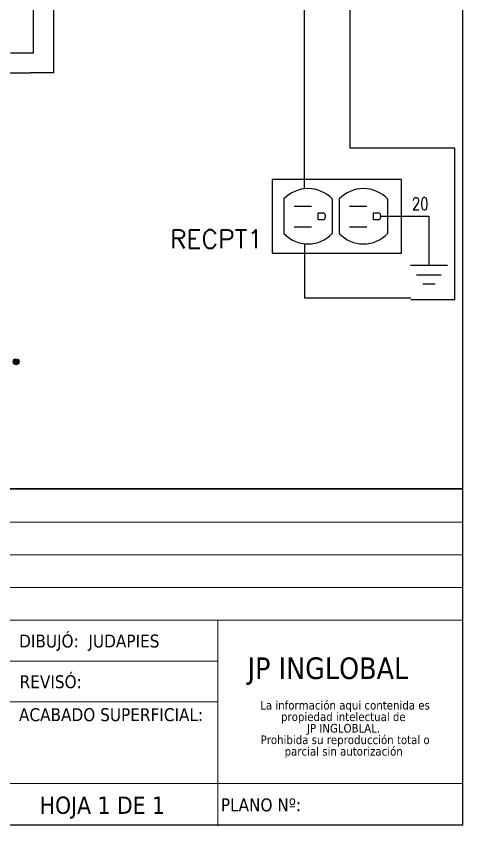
# Model space of a CAD drawing. Header units: millimetres. Extents: x 123.5 to 144.3, y 105.4 to 121.6.
# Drawn here: x 139.71 to 144.26, y 105.4 to 113.63 of the extents above; entities that cross this region are included whole.
import ezdxf
from ezdxf.enums import TextEntityAlignment as Align

# ---------------------------------------------------------------- set-up
doc = ezdxf.new("R2010")
doc.units = ezdxf.units.MM
doc.linetypes.add('CENTERX2', pattern=[20.32, 12.7, -2.54, 2.54, -2.54])
for name, color, linetype in [('BLK_12AWG', 7, 'Continuous'), ('CONTORNO', 179, 'Continuous'), ('SYMS', 7, 'Continuous'), ('TAGS', 250, 'Continuous'), ('WIREFIXED', 7, 'Continuous'), ('WIRES', 7, 'Continuous')]:
    doc.layers.add(name, color=color, linetype=linetype)
doc.styles.add('SLDTEXTSTYLE0', font='tahoma.ttf')
doc.styles.add('SLDTEXTSTYLE1', font='tahomabd.ttf')
doc.styles.add('WD', font='romans.shx')

# ---------------------------------------------------------------- blocks, each defined once
blk = doc.blocks.new('SW_NOTE_2')
at = {"layer": 'CONTORNO', "color": 0, "char_height": 1.05833, "attachment_point": 2, "style": 'SLDTEXTSTYLE0'}
for s, insert in [('La información aqui contenida es ', (10.286, 1.344)), ('propiedad intelectual de', (10.082, -0.067)), ('JP INGLOBLAL.', (10.103, -1.478)), ('Prohibida su reproducción total o ', (10.297, -2.889)), ('parcial sin autorización', (10.121, -4.3))]:
    blk.add_mtext(s, dxfattribs=dict(at, insert=insert))
blk = doc.blocks.new('VCN1RDUP')
for p, q in [((-0.2188, 0.25), (-0.2188, -0.25)), ((0.6562, 0.25), (-0.2188, 0.25)), ((0.6562, -0.25), (0.6562, 0.25)), ((-0.1404, 0.117), (-0.1404, -0.117)), ((0.1872, 0.117), (0.1872, -0.117)), ((0.2346, 0.117), (0.2346, -0.117)), ((0.5622, 0.117), (0.5622, -0.117)), ((-0.071, 0.0695), (0.0461, 0.0695)), ((0.304, 0.0695), (0.4211, 0.0695)), ((0.093, -0.0242), (0.093, 0.0226)), ((0.093, 0.0226), (0.1249, 0.0226)), ((0.1399, 0.0076), (0.1399, -0.0092)), ((0.468, -0.0242), (0.468, 0.0226)), ((0.468, 0.0226), (0.4999, 0.0226)), ((0.5149, 0.0076), (0.5149, -0.0092)), ((0.1249, -0.0242), (0.093, -0.0242)), ((0.4999, -0.0242), (0.468, -0.0242)), ((-0.071, -0.0711), (0.0461, -0.0711)), ((0.304, -0.0711), (0.4211, -0.0711)), ((-0.2188, -0.25), (0.6562, -0.25))]:
    blk.add_line(p, q)
for centre, radius, start, end in [((0.0234, -0.039), 0.2262, 43.6028, 136.3972), ((0.3984, -0.039), 0.2262, 43.6028, 136.3972), ((0.1249, 0.0076), 0.015, 0, 90), ((0.4999, 0.0076), 0.015, 0, 90), ((0.1249, -0.0092), 0.015, 270, 0), ((0.4999, -0.0092), 0.015, 270, 0), ((0.0234, 0.039), 0.2262, 223.6028, 316.3972), ((0.3984, 0.039), 0.2262, 223.6028, 316.3972)]:
    blk.add_arc(centre, radius, start, end)
at = {"style": 'WD'}
for tag, width, p in [('INST', 0.7, (-0.2812, 0.5775)), ('LOC', 0.7, (-0.2812, 0.4079)), ('DESC1', 0.7, (-0.2812, 0.2516)), ('DESC2', 0.7, (-0.2812, 0.0954)), ('RATING1', 0.9, (-0.2812, -0.0609))]:
    blk.add_attdef(tag, text='', height=0.125, dxfattribs=dict(at, width=width)).set_placement(p, align=Align.RIGHT)
at = {"linetype": 'Continuous', "style": 'WD', "flags": 8}
for tag, p in [('TERM02', (0.0157, 0.2812)), ('TERM05', (0.3907, 0.2812)), ('TERM06', (0.5866, 0.0802))]:
    blk.add_attdef(tag, p, '', height=0.125, dxfattribs=at)
at = {"style": 'WD', "flags": 9}
blk.add_attdef('FAMILY', (-0.1523, 0.2047), '', height=0.01, rotation=90, dxfattribs=at)
at = {"linetype": 'Continuous', "style": 'WD', "flags": 9}
for tag, p in [('CAT', (-0.1082, 0.2297)), ('MFG', (-0.0887, 0.2278)), ('ASSYCODE', (-0.0714, 0.23))]:
    blk.add_attdef(tag, text='', height=0.01, rotation=90, dxfattribs=at).set_placement(p, align=Align.CENTER)
at = {"style": 'WD', "flags": 1}
for tag, p in [('X2TERM02', (0, 0.1875)), ('X2TERM05', (0.375, 0.1875)), ('X1TERM03', (0.1404, 0.0003)), ('X1TERM06', (0.5154, 0.0003)), ('X8TERM01', (0, -0.1875)), ('X8TERM04', (0.375, -0.1875))]:
    blk.add_attdef(tag, p, '', height=0.0125, dxfattribs=at)
at = {"style": 'WD'}
blk.add_attdef('TAG1', text='', height=0.125, dxfattribs=at).set_placement((-0.2812, -0.2171), align=Align.RIGHT)
at = {"linetype": 'Continuous', "style": 'WD', "flags": 8}
for tag, p in [('TERM01', (0.0157, -0.2812)), ('TERM04', (0.3907, -0.2812))]:
    blk.add_attdef(tag, text='', height=0.125, dxfattribs=at).set_placement(p, align=Align.TOP_LEFT)
blk = doc.blocks.new('VGND2')
for p, q in [((0.09375, 0), (-0.09375, 0)), ((-0.0625, -0.046875), (0.0625, -0.046875)), ((-0.03125, -0.09375), (0.03125, -0.09375))]:
    blk.add_line(p, q)
at = {"style": 'WD', "flags": 1}
blk.add_attdef('X2TERM01', (0, 0), '', height=0.01, dxfattribs=at)
blk = doc.blocks.new('WDDOT')
for radius in [0.03, 0.0187, 0.00929]:
    blk.add_circle((0, 0), radius)
blk = doc.blocks.new('WD_WNH')
at = {"linetype": 'Continuous', "style": 'WD', "width": 0.8}
blk.add_attdef('WIRENO', text='', height=0.125, dxfattribs=at).set_placement((0, 0.0625), align=Align.CENTER)
at = {"style": 'WD', "flags": 1}
for tag, p in [('W01USER', (0, 0.0781)), ('W02USER', (0, 0.0703)), ('W03USER', (0, 0.0625)), ('W04USER', (0, 0.0547)), ('W05USER', (0, 0.0469)), ('W06USER', (0, 0.0391)), ('W07USER', (0, 0.0312)), ('W08USER', (0, 0.0234)), ('W09USER', (0, 0.0156)), ('W10USER', (0, 0.0078))]:
    blk.add_attdef(tag, text='', height=0.005, dxfattribs=at).set_placement(p, align=Align.CENTER)

msp = doc.modelspace()

# ---------------------------------------------------------------- linework, layer by layer
at = {"color": 7, "linetype": 'Continuous'}
for p, q in [((144.2555, 105.4055), (144.2555, 121.5905)), ((123.5055, 105.4055), (144.2555, 105.4055))]:
    msp.add_line(p, q, dxfattribs=at)
at = {"color": 7, "linetype": 'Continuous', "lineweight": 30}
msp.add_line((144.2555, 108.8229), (133.462, 108.8229), dxfattribs=at)
at = {"color": 7, "linetype": 'CENTERX2', "lineweight": 0}
for p in [(144.2555, 108.8229), (133.462, 105.4055)]:
    msp.add_line(p, (144.2555, 105.4055), dxfattribs=at)
at = {"color": 7, "linetype": 'Continuous', "lineweight": 0}
for p, q in [((144.2555, 108.4823), (135.8725, 108.4823)), ((144.2555, 108.1503), (135.8725, 108.1503)), ((144.2555, 107.8183), (135.8725, 107.8183)), ((144.2555, 107.4863), (133.4655, 107.4863)), ((141.7655, 107.4863), (141.7655, 105.3969)), ((141.7655, 107.0713), (135.5405, 107.0713)), ((141.7655, 106.6563), (133.4651, 106.6563)), ((144.2555, 105.8263), (133.4651, 105.8263))]:
    msp.add_line(p, q, dxfattribs=at)
at = {"layer": 'BLK_12AWG'}
for p, q in [((143.1085, 112.2828), (143.1085, 118.5405)), ((144.1737, 112.2828), (143.1085, 112.2828)), ((144.1737, 110.7455), (144.1737, 112.2828)), ((142.6465, 110.7616), (143.7267, 110.7616)), ((143.7267, 110.7455), (144.1737, 110.7455))]:
    msp.add_line(p, q, dxfattribs=at)
at = {"layer": 'WIRES'}
for p, q in [((142.6465, 111.8733), (142.6465, 117.7931)), ((139.8874, 114.0785), (139.8874, 113.2486)), ((140.0946, 114.0503), (140.0946, 113.0507)), ((139.8874, 113.2486), (139.6545, 113.2486)), ((136.8032, 113.0507), (139.8586, 113.0507)), ((140.0946, 113.0507), (139.8586, 113.0507)), ((143.4196, 111.5925), (143.911, 111.5925)), ((143.911, 111.5925), (143.911, 111.0915)), ((142.6465, 111.3108), (142.6465, 110.7616))]:
    msp.add_line(p, q, dxfattribs=at)

# ---------------------------------------------------------------- block references
at = {"layer": 'CONTORNO', "color": 7, "xscale": 0.083, "yscale": 0.083, "zscale": 0.083}
msp.add_blockref('SW_NOTE_2', (142.204, 106.555), dxfattribs=at)
at = {"layer": 'SYMS'}
ref = msp.add_blockref('VCN1RDUP', (142.6465, 111.592), dxfattribs=dict(at, xscale=1.5, yscale=1.5, zscale=1.5))
ref.add_attrib('TAG1', 'RECPT1', dxfattribs={"layer": 'TAGS', "height": 0.1875, "style": 'WD'}).set_placement((142.2246, 111.2663), align=Align.RIGHT)
at = {"layer": 'SYMS', "xscale": 2, "yscale": 2, "zscale": 2}
msp.add_blockref('VGND2', (143.911, 111.0915), dxfattribs=at)
at = {"layer": 'SYMS'}
msp.add_blockref('WDDOT', (139.7135, 110.1136), dxfattribs=at)
at = {"layer": 'WIREFIXED'}
ref = msp.add_blockref('WD_WNH', (143.8218, 111.5936), dxfattribs=at)
ref.add_attrib('WIRENOF', '20', dxfattribs={"linetype": 'Continuous', "height": 0.125, "style": 'WD', "width": 0.8}).set_placement((143.8218, 111.6561), align=Align.CENTER)

# ---------------------------------------------------------------- texts
at = {"color": 7, "linetype": 'Continuous', "lineweight": 0, "attachment_point": 1, "style": 'SLDTEXTSTYLE0'}
for s, insert, char_height in [('REVISÓ:', (139.7486, 106.9271), 0.13176), ('HOJA 1 DE 1', (139.953, 105.6941), 0.175683), ('PLANO Nº:', (141.7947, 105.6757), 0.13176)]:
    msp.add_mtext(s, dxfattribs=dict(at, insert=insert, char_height=char_height))
at = {"layer": 'CONTORNO', "color": 7, "char_height": 0.131763, "attachment_point": 1, "style": 'SLDTEXTSTYLE0'}
for s, insert in [('DIBUJÓ:  JUDAPIES', (139.7431, 107.341)), ('ACABADO SUPERFICIAL:', (139.7418, 106.5923))]:
    msp.add_mtext(s, dxfattribs=dict(at, insert=insert))
at = {"layer": 'CONTORNO', "insert": (142.0671, 107.1082), "char_height": 0.219604, "attachment_point": 1, "style": 'SLDTEXTSTYLE1'}
msp.add_mtext('JP INGLOBAL', dxfattribs=at)

doc.saveas('drawing.dxf')
